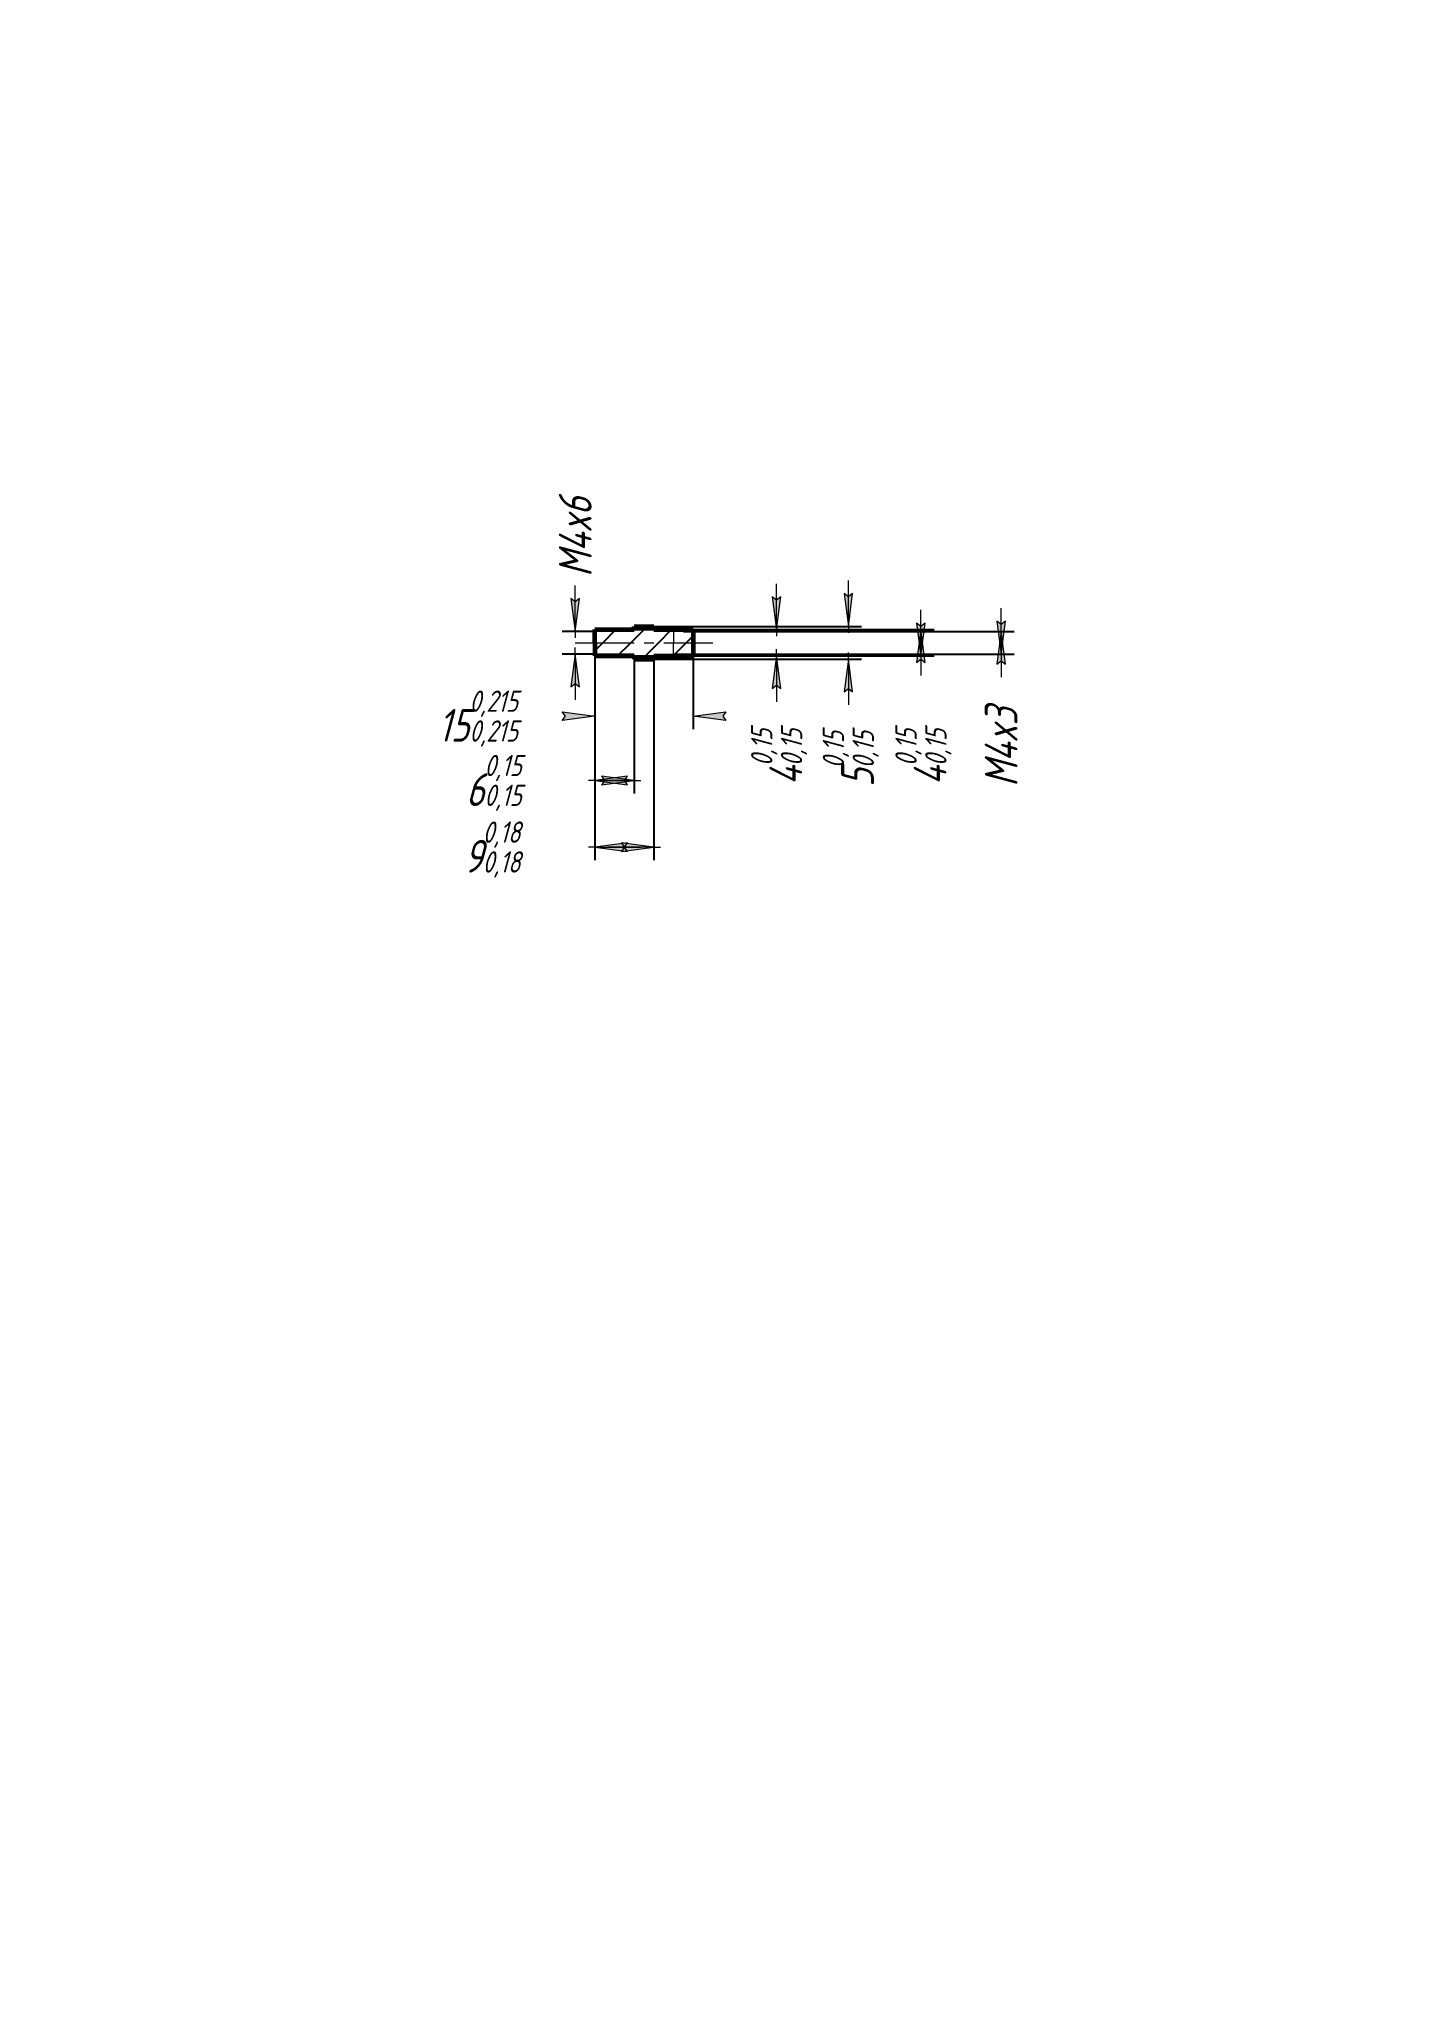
# Model space of a CAD drawing. Header units: millimetres. Extents: x 0 to 210, y 0 to 297.
import ezdxf

# ---------------------------------------------------------------- set-up
doc = ezdxf.new("R2010")
doc.units = ezdxf.units.MM
for name, pattern in [('K5LT_AXLED', [13.5, 9, -1.5, 1.5, -1.5]), ('K5LT_BASIC', [0]), ('K5LT_DASHED', [6, 4, -2]), ('K5LT_THIN', [0])]:
    doc.linetypes.add(name, pattern=pattern)
doc.styles.add('KDIMTEXTSTYLE', font='GOST_AU.SHX', dxfattribs={"width": 0.96, "oblique": 15, "height": 5})
doc.dimstyles.new('KDIMSTYLE (1.00)', dxfattribs={"dimtxt": 5, "dimasz": 1, "dimexe": 2, "dimexo": 0, "dimgap": 1, "dimtad": 1, "dimtxsty": 'KDIMTEXTSTYLE', "dimsah": 1, "dimcen": 0, "dimdle": 1, "dimadec": 0, "dimazin": 0, "dimtfac": 0.667, "dimtmove": 0, "dimatfit": 3, "dimfxl": 1, "dimtvp": 1, "dimtolj": 1, "dimtzin": 0, "dimarcsym": 0})
pattern_1 = [(45, (0, 0), (-2.121320343559642, 2.121320343559643), [])]

# ---------------------------------------------------------------- blocks, each defined once
blk = doc.blocks.new('U2')
at = {"color": 5, "linetype": 'K5LT_BASIC', "lineweight": 60, "true_color": 0x0000ff}
blk.add_line((84.84047282613602, 206.8537694074105), (90.84047282613602, 206.8537694074105), dxfattribs=at)
blk = doc.blocks.new('U3')
at = {"color": 5, "linetype": 'K5LT_BASIC', "lineweight": 60, "true_color": 0x0000ff}
blk.add_line((84.84047282613602, 202.8537694074105), (90.84047282613602, 202.8537694074105), dxfattribs=at)
blk = doc.blocks.new('U5')
at = {"color": 7, "linetype": 'K5LT_THIN', "lineweight": 18}
for p, q in [((90.84047282613602, 206.5831369074105), (84.84047282613602, 206.5831369074105)), ((90.84047282613602, 203.1244019074105), (84.84047282613602, 203.1244019074105))]:
    blk.add_line(p, q, dxfattribs=at)
blk = doc.blocks.new('U4')
blk.add_blockref('U5', (0, 0))
blk = doc.blocks.new('U1')
at = {"color": 5, "linetype": 'K5LT_BASIC', "lineweight": 60, "true_color": 0x0000ff}
for q in [(84.84047282613602, 206.8537694074105), (84.84047282613602, 202.8537694074105)]:
    blk.add_line((84.84047282613602, 204.8537694074105), q, dxfattribs=at)
for name in ['U2', 'U4', 'U3']:
    blk.add_blockref(name, (0, 0))
blk = doc.blocks.new('U7')
at = {"color": 5, "linetype": 'K5LT_BASIC', "lineweight": 60, "true_color": 0x0000ff}
blk.add_line((90.84047282613602, 207.3537694074105), (93.84047282613602, 207.3537694074105), dxfattribs=at)
blk = doc.blocks.new('U8')
at = {"color": 5, "linetype": 'K5LT_BASIC', "lineweight": 60, "true_color": 0x0000ff}
blk.add_line((90.84047282613602, 202.3537694074105), (93.84047282613602, 202.3537694074105), dxfattribs=at)
blk = doc.blocks.new('U6')
at = {"color": 5, "linetype": 'K5LT_BASIC', "lineweight": 60, "true_color": 0x0000ff}
for p, q in [((90.84047282613602, 206.8537694074105), (90.84047282613602, 207.3537694074105)), ((90.84047282613602, 202.8537694074105), (90.84047282613602, 202.3537694074105))]:
    blk.add_line(p, q, dxfattribs=at)
for name in ['U7', 'U8']:
    blk.add_blockref(name, (0, 0))
blk = doc.blocks.new('U10')
at = {"color": 5, "linetype": 'K5LT_BASIC', "lineweight": 60, "true_color": 0x0000ff}
blk.add_line((93.84047282613602, 206.8537694074105), (99.84047282613602, 206.8537694074105), dxfattribs=at)
blk = doc.blocks.new('U11')
at = {"color": 5, "linetype": 'K5LT_BASIC', "lineweight": 60, "true_color": 0x0000ff}
blk.add_line((93.84047282613602, 202.8537694074105), (99.84047282613602, 202.8537694074105), dxfattribs=at)
blk = doc.blocks.new('U13')
at = {"color": 7, "linetype": 'K5LT_DASHED', "lineweight": 18}
for p in [(96.84047282613602, 206.8537694074105), (96.84047282613602, 202.8537694074105)]:
    blk.add_line(p, (96.84047282613602, 204.8537694074105), dxfattribs=at)
at = {"color": 7, "linetype": 'K5LT_THIN', "lineweight": 18}
for p, q in [((99.84047282613602, 206.5831369074105), (96.84047282613602, 206.5831369074105)), ((99.84047282613602, 203.1244019074105), (96.84047282613602, 203.1244019074105))]:
    blk.add_line(p, q, dxfattribs=at)
blk = doc.blocks.new('U12')
blk.add_blockref('U13', (0, 0))
blk = doc.blocks.new('U9')
at = {"color": 5, "linetype": 'K5LT_BASIC', "lineweight": 60, "true_color": 0x0000ff}
for p, q in [((93.84047282613602, 207.3537694074105), (93.84047282613602, 206.8537694074105)), ((93.84047282613602, 202.3537694074105), (93.84047282613602, 202.8537694074105))]:
    blk.add_line(p, q, dxfattribs=at)
for name in ['U10', 'U12', 'U11']:
    blk.add_blockref(name, (0, 0))
blk = doc.blocks.new('U0')
h = blk.add_hatch()
h.set_pattern_fill('', angle=45, style=0, pattern_type=0)
h.set_pattern_definition(pattern_1)
h.paths.add_polyline_path([(84.84047282613602, 204.8537694074105), (99.84047282613602, 204.8537694074105), (99.84047282613602, 206.8537694074105), (93.84047282613602, 206.8537694074105), (93.84047282613602, 207.3537694074105), (90.84047282613602, 207.3537694074105), (90.84047282613602, 206.8537694074105), (84.84047282613602, 206.8537694074105)])
h = blk.add_hatch()
h.set_pattern_fill('', angle=45, style=0, pattern_type=0)
h.set_pattern_definition(pattern_1)
h.paths.add_polyline_path([(99.84047282613602, 204.8537694074105), (84.84047282613602, 204.8537694074105), (84.84047282613602, 202.8537694074105), (90.84047282613602, 202.8537694074105), (90.84047282613602, 202.3537694074105), (93.84047282613602, 202.3537694074105), (93.84047282613602, 202.8537694074105), (99.84047282613602, 202.8537694074105)])
at = {"color": 5, "linetype": 'K5LT_BASIC', "lineweight": 60, "true_color": 0x0000ff}
blk.add_line((99.84047282613602, 206.8537694074105), (99.84047282613602, 202.8537694074105), dxfattribs=at)
at = {"color": 30, "linetype": 'K5LT_AXLED', "lineweight": 18, "true_color": 0xff8000}
for p, q in [((81.84047282613602, 204.8537694074105), (102.840472826136, 204.8537694074105)), ((84.84047282613602, 204.8537694074105), (84.85047282613603, 204.8537694074105))]:
    blk.add_line(p, q, dxfattribs=at)
at = {"color": 7, "linetype": 'K5LT_THIN', "lineweight": 18}
for q in [(84.84047282613602, 204.8557694074105), (84.84147282613603, 204.8537694074105)]:
    blk.add_line((84.84047282613602, 204.8537694074105), q, dxfattribs=at)
for name in ['U1', 'U6', 'U9']:
    blk.add_blockref(name, (0, 0))
at = {"flags": 1}
for tag, p in [('DATA', (81.84047282613602, 192.3537694074105)), ('DATA', (81.84047282613602, 182.3537694074105)), ('DATA', (81.84047282613602, 172.3537694074105)), ('SHAFT_PARAM', (81.84047282613602, 162.3537694074105)), ('STAGE_PARAM', (81.84047282613602, 152.3537694074105)), ('STAGE_PARAM', (81.84047282613602, 142.3537694074105)), ('STAGE_PARAM', (81.84047282613602, 132.3537694074105)), ('STAGE_PARAM', (81.84047282613602, 122.3537694074105)), ('STAGE_PARAM', (81.84047282613602, 112.3537694074105)), ('STAGE_PARAM', (81.84047282613602, 102.3537694074105))]:
    blk.add_attdef(tag, p, '', height=2.5, dxfattribs=at)
blk = doc.blocks.new('KDIMARROW_02')
blk.add_hatch(color=0).paths.add_polyline_path([(4.5, -5.51091059616309e-16), (5, 0.6582624912261956), (0, 0), (5, -0.658262491226197)])
at = {"color": 0, "linetype": 'K5LT_THIN', "lineweight": 18}
for p, q in [((0, 0), (-1, 0)), ((5, 0.6582624912261956), (0, 0)), ((0, 0), (5, -0.658262491226197)), ((0, 0), (7, -8.572527594031472e-16)), ((4.5, -5.51091059616309e-16), (5, 0.6582624912261956)), ((5, -0.658262491226197), (4.5, -5.51091059616309e-16))]:
    blk.add_line(p, q, dxfattribs=at)
blk = doc.blocks.new('KDIMARROW_01')
blk.add_hatch(color=0).paths.add_polyline_path([(-5, -0.6582624912261956), (0, 0), (-5, 0.658262491226197), (-4.5, 5.51091059616309e-16)])
at = {"color": 0, "linetype": 'K5LT_THIN', "lineweight": 18}
for p, q in [((-4.5, 5.51091059616309e-16), (-5, 0.658262491226197)), ((-5, 0.658262491226197), (0, 0)), ((0, 0), (-5, -0.6582624912261956)), ((-5, -0.6582624912261956), (-4.5, 5.51091059616309e-16)), ((0, 0), (-1, 0))]:
    blk.add_line(p, q, dxfattribs=at)

msp = doc.modelspace()

# ---------------------------------------------------------------- block references
msp.add_blockref('U0', (0, 0))

# ---------------------------------------------------------------- dimensions: what is measured, and where the dimension line sits
at = {"color": 7}
for base, p1, p2, location, text in [((81.84047282613602, 206.5831369074105), (84.84047282613602, 203.1244019074105), (84.84047282613602, 206.5831369074105), (81.84047282613602, 220.9905937264413), '\\H5.0;\\W0.965;\\Q15;\\H5.0;\\W0.965;\\Q15;\\Q15;M4x6'), ((146.833196609558, 203.1244019074105), (98.34047282613602, 206.5831369074105), (99.84047282613602, 203.1244019074105), (146.833196609558, 188.9153823022775), '\\H5.0;\\W0.965;\\Q15;\\H5.0;\\W0.965;\\Q15;\\Q15;M4x3')]:
    msp.add_linear_dim(base=base, p1=p1, p2=p2, angle=90, location=location, text=text, dimstyle='KDIMSTYLE (1.00)', override={"dimexo": 0, "dimblk1": 'KDIMARROW_02', "dimblk2": 'KDIMARROW_02', "dimse1": 0, "dimse2": 0, "dimclrt": 7, "dimtolj": 1}, dxfattribs=at).render()
for base, p1, p2, location in [((112.5737919036507, 206.8537694074105), (90.84047282613602, 202.8537694074105), (90.84047282613602, 206.8537694074105), (112.5737919036507, 187.4031449414682)), ((123.5163747910599, 207.3537694074105), (92.34047282613602, 202.3537694074105), (92.34047282613602, 207.3537694074105), (123.5163747910599, 187.101582632203)), ((134.5957399645617, 202.8537694074105), (99.84047282613602, 206.8537694074105), (99.84047282613602, 202.8537694074105), (134.5957399645617, 187.4031449414682))]:
    msp.add_linear_dim(base=base, p1=p1, p2=p2, angle=90, location=location, dimstyle='KDIMSTYLE (1.00)', override={"dimexo": 0, "dimpost": '\\H5.0;\\W0.965;\\Q15;<>\\H0.65x;\\S0,15^0,15;\\H1.5x;', "dimblk1": 'KDIMARROW_02', "dimblk2": 'KDIMARROW_02', "dimse1": 0, "dimse2": 0, "dimclrt": 7, "dimtolj": 1}, dxfattribs=at).render()
for base, p1, p2, location, override in [((84.84047282613602, 193.6591502319253), (99.84047282613602, 203.1244019074105), (84.84047282613602, 202.8537694074105), (66.9924530354866, 193.6591502319253), {"dimexo": 0, "dimpost": '\\H5.0;\\W0.965;\\Q15;<>\\H0.65x;\\S0,215^0,215;\\H1.5x;', "dimblk1": 'KDIMARROW_01', "dimblk2": 'KDIMARROW_01', "dimse1": 0, "dimse2": 0, "dimclrt": 7, "dimtolj": 1}), ((84.84047282613602, 173.6735823823224), (93.84047282613602, 202.8537694074105), (84.84047282613602, 203.1244019074105), (69.15141066945878, 173.6735823823224), {"dimexo": 0, "dimpost": '\\H5.0;\\W0.965;\\Q15;<>\\H0.65x;\\S0,18^0,18;\\H1.5x;', "dimblk1": 'KDIMARROW_02', "dimblk2": 'KDIMARROW_02', "dimse1": 0, "dimse2": 0, "dimclrt": 7, "dimtolj": 1}), ((84.84047282613602, 183.8429805682544), (90.84047282613602, 202.8537694074105), (84.84047282613602, 202.8537694074105), (69.40984836019364, 183.8429805682544), {"dimexo": 0, "dimpost": '\\H5.0;\\W0.965;\\Q15;<>\\H0.65x;\\S0,15^0,15;\\H1.5x;', "dimblk1": 'KDIMARROW_02', "dimblk2": 'KDIMARROW_02', "dimse1": 0, "dimse2": 0, "dimclrt": 7, "dimtolj": 1})]:
    msp.add_linear_dim(base=base, p1=p1, p2=p2, location=location, dimstyle='KDIMSTYLE (1.00)', override=override, dxfattribs=at).render()

doc.saveas('drawing.dxf')
